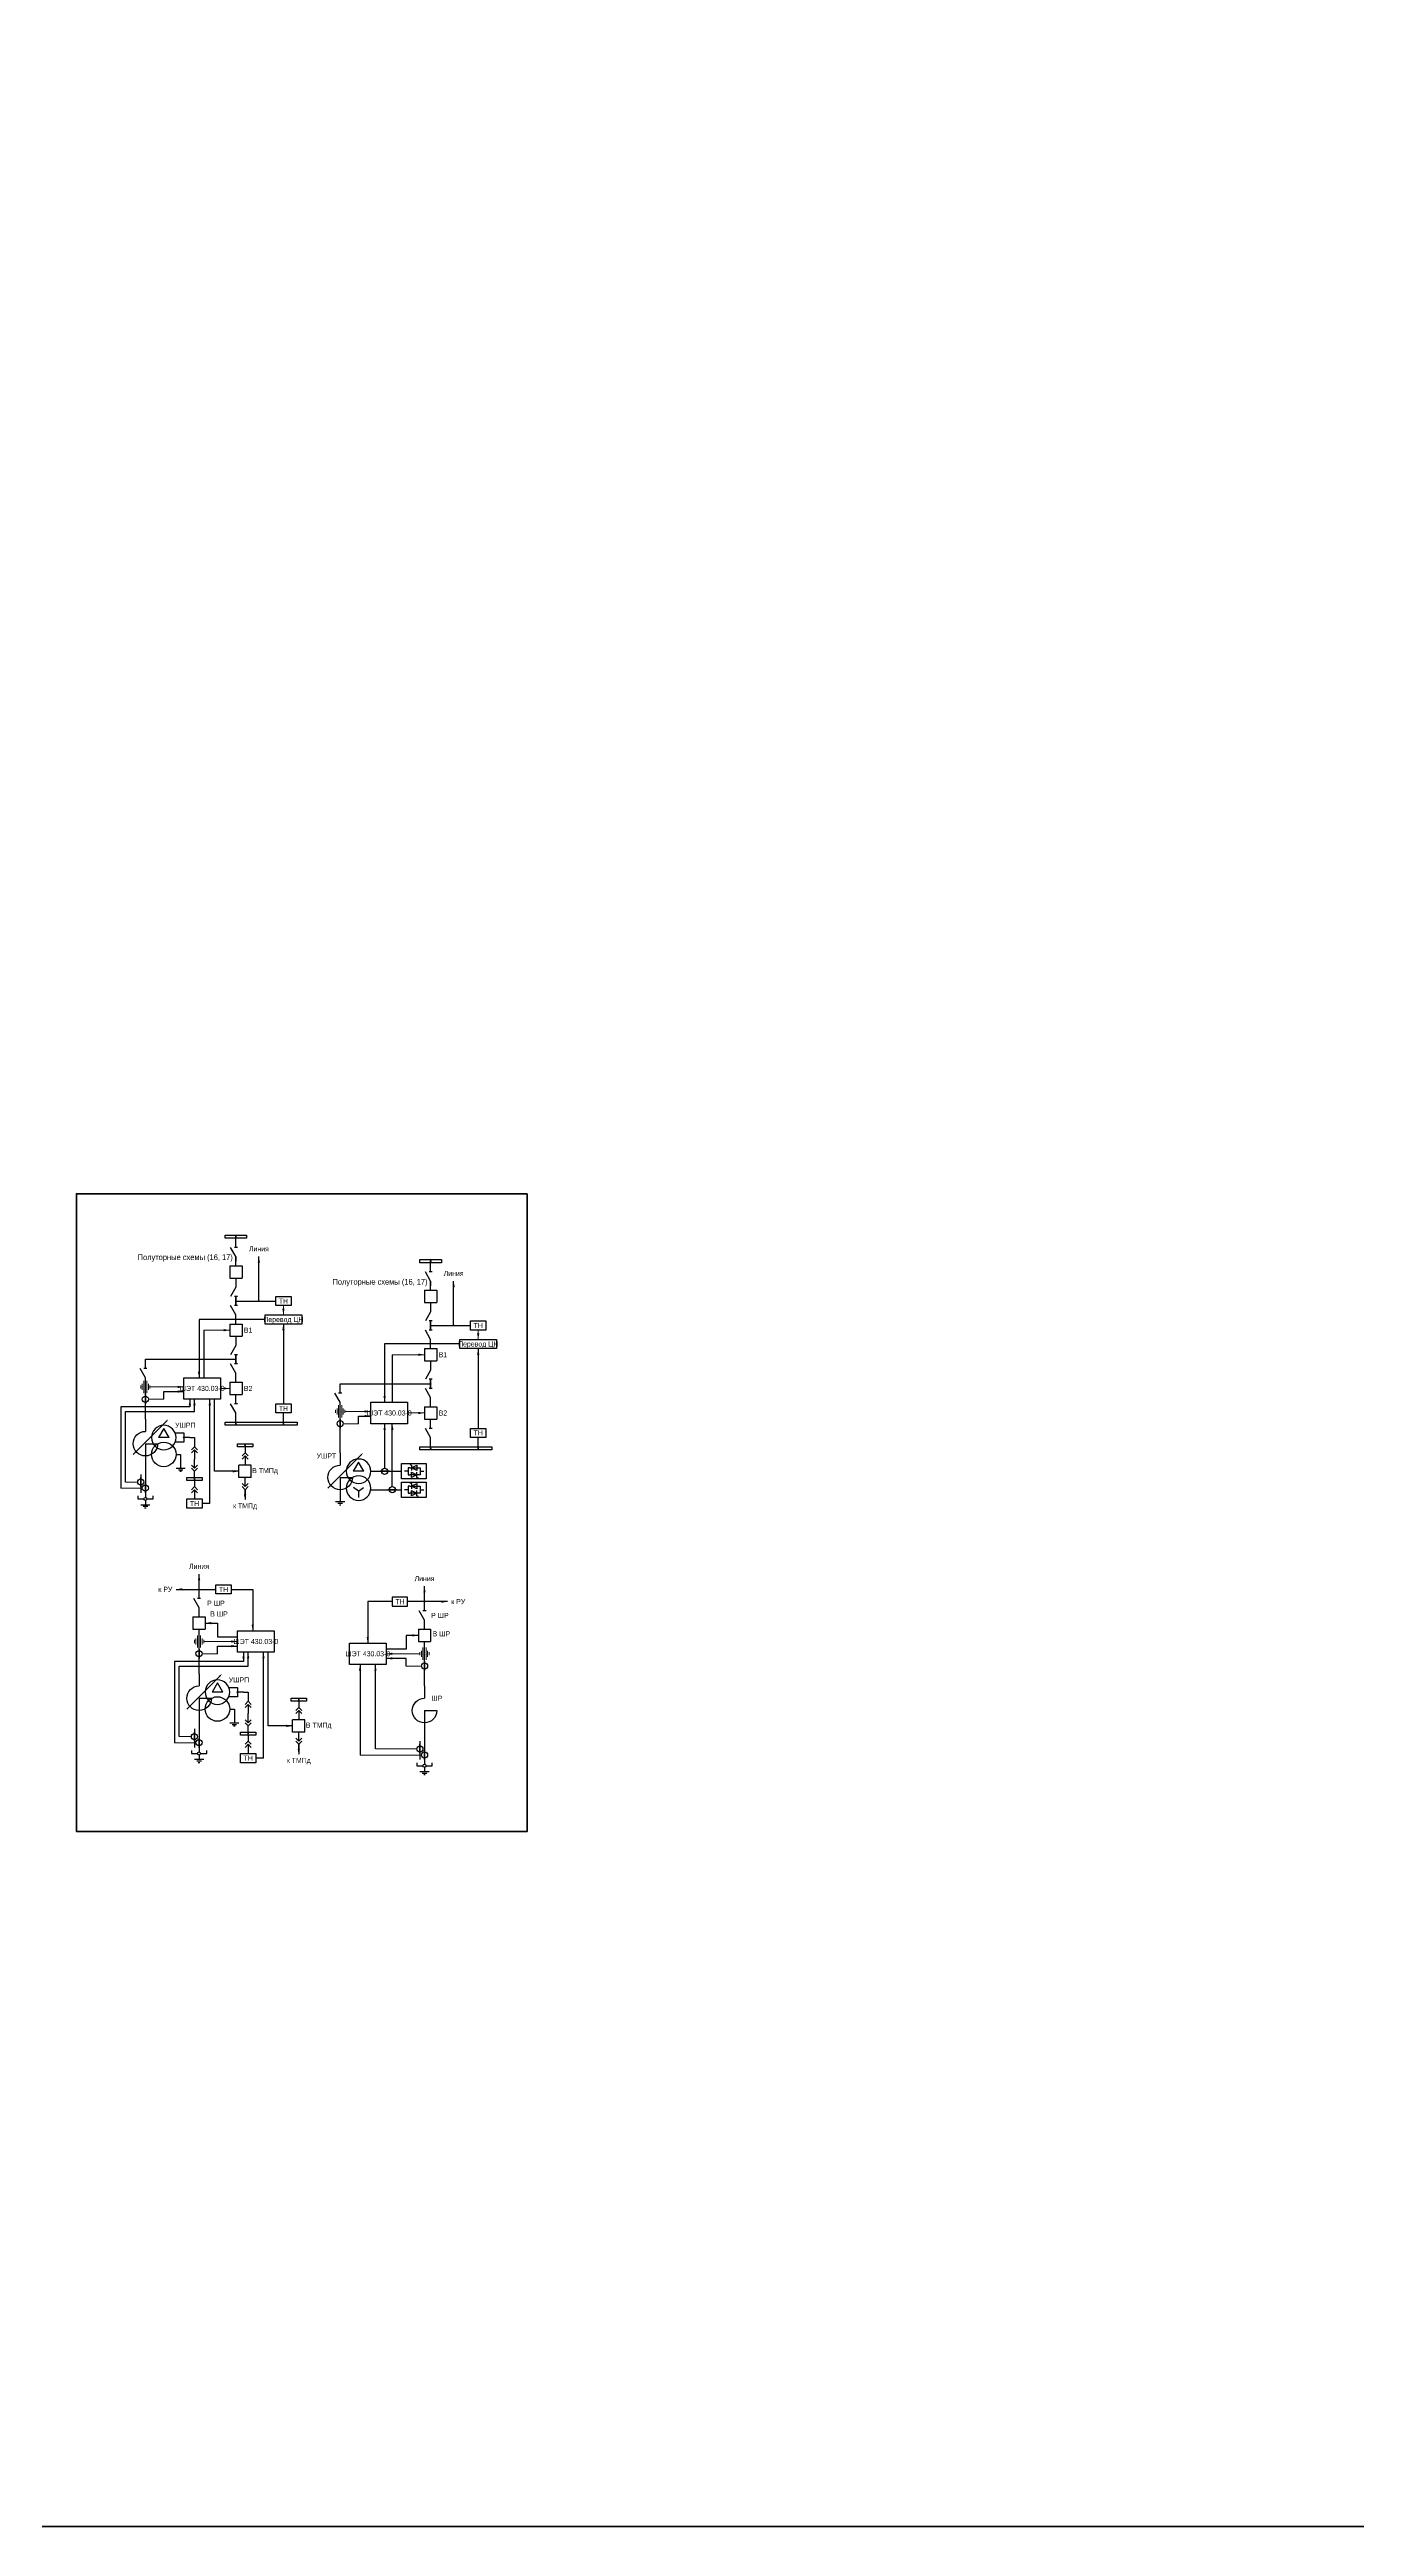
# Model space of a CAD drawing. Header units: millimetres. Extents: x 25558 to 49929, y 1902 to 19390.
# Drawn here: x 30936 to 31789, y 8938 to 10553 of the extents above; entities that cross this region are included whole.
import ezdxf
from ezdxf.enums import TextEntityAlignment as Align

# ---------------------------------------------------------------- set-up
doc = ezdxf.new("R2010")
doc.units = ezdxf.units.MM
doc.layers.add('Основная', color=7, linetype='Continuous', lineweight=30)
doc.layers.add('Тонкая', color=7, linetype='Continuous', lineweight=5)
doc.styles.add('Narrow', font='ARIALN.TTF')
doc.styles.add('Вывод', font='tahoma.ttf', dxfattribs={"height": 2.5})
doc.styles.add('Компонент', font='ARIALN.TTF', dxfattribs={"height": 3.5})

# ---------------------------------------------------------------- blocks, each defined once
blk = doc.blocks.new('*U23')
at = {"color": 0}
blk.add_line((0, 0), (6, 3.4), dxfattribs=at)
blk = doc.blocks.new('*U11')
at = {"color": 0}
blk.add_line((0, -1), (0, 1), dxfattribs=at)
blk = doc.blocks.new('*U34')
at = {"color": 0}
for p, q in [((0, 3), (0, 9)), ((0, -9), (0, -3))]:
    blk.add_line(p, q, dxfattribs=at)
at = {"color": 0, "ltscale": 0.25, "rotation": 89.99999999999999}
for name, p in [('*U23', (0, -3)), ('*U11', (0, 3))]:
    blk.add_blockref(name, p, dxfattribs=at)
at = {"layer": 'Основная'}
for tag, height, style, p in [('ОУ', 3.5, 'Компонент', (-12, 0)), ('В1', 2.5, 'Вывод', (2, 7)), ('В2', 2.5, 'Вывод', (2, -7))]:
    blk.add_attdef(tag, text='', height=height, dxfattribs=dict(at, style=style)).set_placement(p, align=Align.MIDDLE_CENTER)
blk = doc.blocks.new('*U28')
at = {"color": 0}
for p, q in [((0, 0), (-8, 0)), ((-8, -8), (-8, 0)), ((0, -8), (0, 0)), ((0, -8), (-8, -8))]:
    blk.add_line(p, q, dxfattribs=at)
at = {"layer": 'Основная', "style": 'Компонент'}
blk.add_attdef('ОУ', text='', height=3.5, dxfattribs=at).set_placement((-15, -3), align=Align.MIDDLE_CENTER)
blk = doc.blocks.new('*U35')
at = {"color": 0}
for p, q in [((0, 9), (0, 3)), ((0, -3), (0, -9))]:
    blk.add_line(p, q, dxfattribs=at)
at = {"color": 0, "ltscale": 0.25, "xscale": -1, "rotation": 90}
for name, p in [('*U23', (0, 3)), ('*U11', (0, -3))]:
    blk.add_blockref(name, p, dxfattribs=at)
at = {"layer": 'Основная'}
for tag, height, style, p in [('ОУ', 3.5, 'Компонент', (-12, 0)), ('В2', 2.5, 'Вывод', (2, 7)), ('В1', 2.5, 'Вывод', (2, -7))]:
    blk.add_attdef(tag, text='', height=height, dxfattribs=dict(at, style=style)).set_placement(p, align=Align.MIDDLE_CENTER)
blk = doc.blocks.new('*U25')
at = {"color": 0}
for p, q in [((3, 0), (-3, 0)), ((0, 3), (0, 0)), ((1.5, -1), (-1.5, -1)), ((0.5, -2), (-0.5, -2))]:
    blk.add_line(p, q, dxfattribs=at)
blk = doc.blocks.new('*U27')
at = {"ltscale": 0.35}
for q in [(-8, 0), (0, -8)]:
    blk.add_line((0, 0), q, dxfattribs=at)
blk.add_arc((0, 0), 8, 180, 90, dxfattribs=at)
at = {"layer": 'Основная', "style": 'Компонент'}
blk.add_attdef('ОУ', text='', height=3.5, dxfattribs=at).set_placement((-17, 0), align=Align.MIDDLE_CENTER)
blk = doc.blocks.new('*U26')
at = {"ltscale": 0.25}
blk.add_circle((0, 0), 2, dxfattribs=at)
at = {"layer": 'Основная', "color": 0, "lineweight": 50}
blk.add_line((0, -3), (0, 3), dxfattribs=at)
at = {"layer": 'Основная', "style": 'Компонент'}
blk.add_attdef('ОУ', text='', height=3.5, dxfattribs=at).set_placement((-6, 0), align=Align.MIDDLE_CENTER)
blk = doc.blocks.new('*U30')
at = {"ltscale": 0.25}
for p, q in [((-3.5, 0), (0, 6)), ((-3.5, 0), (3.5, 0)), ((0, 6), (3.5, 0))]:
    blk.add_line(p, q, dxfattribs=at)
blk.add_circle((0, 0), 8, dxfattribs=at)
at = {"layer": 'Основная', "style": 'Компонент'}
blk.add_attdef('ОУ', text='', height=3.5, dxfattribs=at).set_placement((-17, 0), align=Align.MIDDLE_CENTER)
blk = doc.blocks.new('*U31')
at = {"color": 0}
for p, q in [((-3, 0), (3, 0)), ((0, 3), (0, 0)), ((-1.5, -1), (1.5, -1)), ((-0.5, -2), (0.5, -2))]:
    blk.add_line(p, q, dxfattribs=at)
blk = doc.blocks.new('*U943')
at = {"layer": 'Основная', "ltscale": 0.25}
for p, q in [((2, 2), (0, 0)), ((0, 0), (2, -2))]:
    blk.add_line(p, q, dxfattribs=at)
blk = doc.blocks.new('*U32')
at = {"color": 0}
for p, q in [((0, 6), (0, 2)), ((0, 0), (0, -6))]:
    blk.add_line(p, q, dxfattribs=at)
at = {"color": 0, "ltscale": 0.25, "xscale": -1, "rotation": 90}
for p in [(0, 2), (0, 0)]:
    blk.add_blockref('*U943', p, dxfattribs=at)
at = {"layer": 'Основная'}
for tag, height, style, p in [('ОУ2', 3.5, 'Компонент', (-5, 6)), ('В2', 2.5, 'Вывод', (3, 6)), ('ОУ1', 3.5, 'Компонент', (-5, -6)), ('В1', 2.5, 'Вывод', (3, -6))]:
    blk.add_attdef(tag, text='', height=height, dxfattribs=dict(at, style=style)).set_placement(p, align=Align.MIDDLE_CENTER)
blk = doc.blocks.new('*U33')
at = {"color": 0}
for p, q in [((0, 0), (0, 6)), ((0, -6), (0, -2))]:
    blk.add_line(p, q, dxfattribs=at)
at = {"color": 0, "ltscale": 0.25, "rotation": 89.99999999999999}
for p in [(0, 0), (0, -2)]:
    blk.add_blockref('*U943', p, dxfattribs=at)
at = {"layer": 'Основная'}
for tag, height, style, p in [('ОУ1', 3.5, 'Компонент', (-5, 6)), ('В1', 2.5, 'Вывод', (3, 6)), ('ОУ2', 3.5, 'Компонент', (-5, -6)), ('В2', 2.5, 'Вывод', (3, -6))]:
    blk.add_attdef(tag, text='', height=height, dxfattribs=dict(at, style=style)).set_placement(p, align=Align.MIDDLE_CENTER)
blk = doc.blocks.new('*U36')
at = {"ltscale": 0.25}
for q in [(-3.2, 0.4), (3.2, 0.4), (0, -6)]:
    blk.add_line((0, -2), q, dxfattribs=at)
blk.add_circle((0, 0), 8, dxfattribs=at)
at = {"layer": 'Основная', "style": 'Компонент'}
blk.add_attdef('ОУ', text='', height=3.5, dxfattribs=at).set_placement((17, 0), align=Align.MIDDLE_CENTER)
blk = doc.blocks.new('*U39')
at = {"ltscale": 0.25}
blk.add_circle((0, 0), 2, dxfattribs=at)
at = {"layer": 'Основная', "color": 0, "lineweight": 50}
blk.add_line((3, 0), (-3, 0), dxfattribs=at)
at = {"layer": 'Основная', "style": 'Компонент'}
blk.add_attdef('ОУ', text='', height=3.5, dxfattribs=at).set_placement((0, -6), align=Align.MIDDLE_CENTER)

msp = doc.modelspace()

# ---------------------------------------------------------------- linework, layer by layer
for p, q in [((31077, 9725), (31034, 9725)), ((31034, 9725), (31034, 9687)), ((31037, 9718), (31037, 9687)), ((31089, 9722), (31089, 9670)), ((31204, 9709), (31155, 9709)), ((31155, 9709), (31155, 9671)), ((31160, 9702), (31160, 9671)), ((31216, 9706), (31216, 9654)), ((31011, 9673), (31011, 9678)), ((31011, 9678), (31024, 9678)), ((31028, 9668), (30983, 9668)), ((30983, 9668), (30983, 9615)), ((30986, 9619), (30986, 9665)), ((30986, 9665), (31031, 9665)), ((31028, 9673), (31028, 9668)), ((31031, 9665), (31031, 9673)), ((31041, 9605), (31041, 9673)), ((31044, 9652), (31044, 9673)), ((31138, 9657), (31138, 9662)), ((31138, 9662), (31146, 9662)), ((31044, 9626), (31044, 9652)), ((31155, 9657), (31155, 9628)), ((31160, 9616), (31160, 9657)), ((31060, 9626), (31044, 9626)), ((31041, 9605), (31036, 9605)), ((31055, 9549), (31069, 9549)), ((31069, 9549), (31069, 9522)), ((31144, 9541), (31144, 9514)), ((31160, 9541), (31144, 9541)), ((31038, 9527), (31046, 9527)), ((31046, 9527), (31046, 9518)), ((31046, 9518), (31059, 9518)), ((31177, 9519), (31169, 9519)), ((31169, 9519), (31169, 9510)), ((31063, 9502), (31018, 9502)), ((31018, 9502), (31018, 9449)), ((31021, 9453), (31021, 9499)), ((31021, 9499), (31066, 9499)), ((31046, 9507), (31046, 9512)), ((31046, 9512), (31059, 9512)), ((31063, 9508), (31063, 9502)), ((31066, 9499), (31066, 9508)), ((31076, 9439), (31076, 9508)), ((31079, 9486), (31079, 9508)), ((31139, 9500), (31139, 9441)), ((31149, 9445), (31149, 9500)), ((31169, 9510), (31156, 9510)), ((31169, 9504), (31156, 9504)), ((31169, 9499), (31169, 9504)), ((31079, 9460), (31079, 9486)), ((31095, 9460), (31079, 9460)), ((31076, 9439), (31071, 9439))]:
    msp.add_line(p, q)
at = {"layer": 'Основная'}
for p, q in [((31058, 9778), (31058, 9779)), ((31058, 9766), (31058, 9763)), ((31073, 9737), (31073, 9766)), ((31185, 9762), (31185, 9763)), ((31185, 9750), (31185, 9747)), ((31200, 9721), (31200, 9750)), ((31058, 9737), (31084, 9737)), ((31185, 9721), (31211, 9721)), ((30999, 9699), (31058, 9699)), ((31058, 9670), (31058, 9674)), ((31126, 9683), (31185, 9683)), ((30999, 9660), (30999, 9652)), ((31058, 9657), (31058, 9658)), ((31089, 9658), (31089, 9664)), ((31089, 9657), (31089, 9658)), ((31185, 9654), (31185, 9658)), ((31031, 9648), (31031, 9642)), ((31064, 9642), (31064, 9643)), ((31185, 9641), (31185, 9642)), ((31216, 9642), (31216, 9648)), ((31216, 9641), (31216, 9642)), ((31019, 9637), (31022, 9637)), ((31022, 9637), (31022, 9628)), ((31126, 9638), (31126, 9630)), ((30996, 9624), (30996, 9612)), ((31031, 9620), (31031, 9622)), ((31126, 9615), (31126, 9608)), ((31019, 9549), (31045, 9549)), ((31034, 9549), (31034, 9559)), ((31181, 9541), (31181, 9551)), ((31196, 9541), (31170, 9541)), ((31034, 9515), (31034, 9523)), ((31181, 9507), (31181, 9515)), ((31034, 9494), (31034, 9486)), ((31066, 9482), (31066, 9476)), ((31181, 9486), (31181, 9478)), ((31054, 9471), (31057, 9471)), ((31057, 9471), (31057, 9462)), ((31099, 9476), (31099, 9477)), ((31031, 9458), (31031, 9446)), ((31066, 9454), (31066, 9456)), ((31178, 9450), (31178, 9438))]:
    msp.add_line(p, q, dxfattribs=at)
for points in [[(31051, 9780), (31065, 9780), (31065, 9778), (31051, 9778)], [(31178, 9764), (31192, 9764), (31192, 9762), (31178, 9762)], [(31084, 9740), (31094, 9740), (31094, 9734), (31084, 9734)], [(31077, 9728), (31101, 9728), (31101, 9722), (31077, 9722)], [(31211, 9724), (31221, 9724), (31221, 9718), (31211, 9718)], [(31204, 9712), (31228, 9712), (31228, 9706), (31204, 9706)], [(31024, 9687), (31048, 9687), (31048, 9673), (31024, 9673)], [(31051, 9658), (31098, 9658), (31098, 9656), (31051, 9656)], [(31084, 9670), (31094, 9670), (31094, 9664), (31084, 9664)], [(31146, 9671), (31170, 9671), (31170, 9657), (31146, 9657)], [(31059, 9644), (31069, 9644), (31069, 9642), (31059, 9642)], [(31178, 9642), (31225, 9642), (31225, 9640), (31178, 9640)], [(31211, 9654), (31221, 9654), (31221, 9648), (31211, 9648)], [(31166, 9631), (31182, 9631), (31182, 9621), (31166, 9621)], [(31026, 9622), (31036, 9622), (31036, 9620), (31026, 9620)], [(31166, 9619), (31182, 9619), (31182, 9609), (31166, 9609)], [(31026, 9608), (31036, 9608), (31036, 9602), (31026, 9602)], [(31045, 9552), (31055, 9552), (31055, 9546), (31045, 9546)], [(31170, 9544), (31160, 9544), (31160, 9538), (31170, 9538)], [(31059, 9522), (31083, 9522), (31083, 9508), (31059, 9508)], [(31132, 9514), (31156, 9514), (31156, 9500), (31132, 9500)], [(31094, 9478), (31104, 9478), (31104, 9476), (31094, 9476)], [(31061, 9456), (31071, 9456), (31071, 9454), (31061, 9454)], [(31061, 9442), (31071, 9442), (31071, 9436), (31061, 9436)]]:
    msp.add_lwpolyline(points, close=True, dxfattribs=at)
at = {"layer": 'Основная', "ltscale": 0.25, "const_width": 0.6}
for points in [[(31057.7, 9779, 1), (31058.3, 9779, 1)], [(31184.7, 9763, 1), (31185.3, 9763, 1)], [(31058.3, 9737, 1), (31057.7, 9737, 1)], [(31072.7, 9737, 1), (31073.3, 9737, 1)], [(31185.3, 9721, 1), (31184.7, 9721, 1)], [(31199.7, 9721, 1), (31200.3, 9721, 1)], [(31058.3, 9699, 1), (31057.7, 9699, 1)], [(31185.3, 9683, 1), (31184.7, 9683, 1)], [(31023.7, 9648, 1), (31024.3, 9648, 1)], [(31057.7, 9657, 1), (31058.3, 9657, 1)], [(31063.7, 9643, 1), (31064.3, 9643, 1)], [(31088.7, 9657, 1), (31089.3, 9657, 1)], [(31184.7, 9641, 1), (31185.3, 9641, 1)], [(31215.7, 9641, 1), (31216.3, 9641, 1)], [(31030.7, 9621, 1), (31031.3, 9621, 1)], [(31033.7, 9549, 1), (31034.3, 9549, 1)], [(31180.7, 9541, 1), (31181.3, 9541, 1)], [(31058.7, 9482, 1), (31059.3, 9482, 1)], [(31098.7, 9477, 1), (31099.3, 9477, 1)], [(31065.7, 9455, 1), (31066.3, 9455, 1)]]:
    msp.add_lwpolyline(points, format="xyb", close=True, dxfattribs=at)
at = {"layer": 'Основная'}
for points in [[(30999, 9660), (30999, 9681)], [(30991, 9637), (31012.9, 9658.9)], [(31126, 9638), (31126, 9665)], [(31018.4, 9651), (31024, 9651), (31024, 9645), (31018.4, 9645)], [(31028, 9648), (31024, 9648)], [(31028, 9648), (31031, 9648), (31031, 9648)], [(30999, 9636), (30999, 9609)], [(31118, 9615), (31139.9, 9636.9)], [(31146, 9626), (31166, 9626)], [(31156, 9626), (31166, 9626)], [(31170.3, 9626), (31168, 9626)], [(31171.4, 9628.3), (31170.3, 9628.3), (31170.3, 9623.7), (31171.4, 9623.7)], [(31171.4, 9630.5), (31172.5, 9630), (31172.5, 9626.6), (31172.5, 9626.6)], [(31171.4, 9628.3), (31177.1, 9628.3)], [(31172.5, 9628.3), (31172.5, 9628.3), (31172.5, 9628.3), (31172.5, 9628.3), (31175.9, 9630), (31175.9, 9626.6), (31172.5, 9628.3)], [(31175.9, 9623.7), (31175.9, 9623.7), (31175.9, 9623.7), (31175.9, 9623.7), (31172.5, 9622), (31172.5, 9625.4), (31175.9, 9623.7)], [(31177.1, 9621.5), (31175.9, 9622), (31175.9, 9625.4), (31175.9, 9625.4)], [(31177.1, 9628.3), (31178.2, 9628.3), (31178.2, 9623.7), (31177.1, 9623.7)], [(31178.2, 9626), (31180.5, 9626)], [(30994, 9610), (30994, 9608), (30998, 9608)], [(31000, 9608), (31004, 9608), (31004, 9610)], [(31064, 9614), (31064, 9607.5)], [(31146, 9614), (31166, 9614)], [(31156, 9614), (31166, 9614)], [(31170.3, 9614), (31168, 9614)], [(31171.4, 9616.3), (31170.3, 9616.3), (31170.3, 9611.7), (31171.4, 9611.7)], [(31177.1, 9623.7), (31171.4, 9623.7)], [(31171.4, 9618.5), (31172.5, 9618), (31172.5, 9614.6), (31172.5, 9614.6)], [(31171.4, 9616.3), (31177.1, 9616.3)], [(31177.1, 9611.7), (31171.4, 9611.7)], [(31172.5, 9616.3), (31172.5, 9616.3), (31172.5, 9616.3), (31172.5, 9616.3), (31175.9, 9618), (31175.9, 9614.6), (31172.5, 9616.3)], [(31175.9, 9611.7), (31175.9, 9611.7), (31175.9, 9611.7), (31175.9, 9611.7), (31172.5, 9610), (31172.5, 9613.4), (31175.9, 9611.7)], [(31177.1, 9609.5), (31175.9, 9610), (31175.9, 9613.4), (31175.9, 9613.4)], [(31177.1, 9616.3), (31178.2, 9616.3), (31178.2, 9611.7), (31177.1, 9611.7)], [(31178.2, 9614), (31180.5, 9614)], [(31034, 9494), (31034, 9515)], [(31181, 9486), (31181, 9507)], [(31026, 9471), (31047.9, 9492.9)], [(31053.4, 9485), (31059, 9485), (31059, 9479), (31053.4, 9479)], [(31063, 9482), (31059, 9482)], [(31063, 9482), (31066, 9482), (31066, 9482)], [(31034, 9470), (31034, 9443)], [(31099, 9448), (31099, 9441.5)], [(31181, 9462), (31181, 9435)], [(31029, 9444), (31029, 9442), (31033, 9442)], [(31035, 9442), (31039, 9442), (31039, 9444)], [(31176, 9436), (31176, 9434), (31180, 9434)], [(31182, 9434), (31186, 9434), (31186, 9436)]]:
    msp.add_lwpolyline(points, dxfattribs=at)
for points in [[(31013.9, 9659.9, 0, 1, 0), (31012.5, 9658.5, 0, 0, 0)], [(31140.9, 9637.9, 0, 1, 0), (31139.5, 9636.5, 0, 0, 0)], [(31048.9, 9493.9, 0, 1, 0), (31047.5, 9492.5, 0, 0, 0)]]:
    msp.add_lwpolyline(points, format="xyseb", dxfattribs=at)
for centre, radius in [((31011, 9637), 8), ((30999, 9608), 1), ((31046, 9471), 8), ((31034, 9442), 1), ((31181, 9434), 1)]:
    msp.add_circle(centre, radius, dxfattribs=at)
at = {"layer": 'Тонкая'}
for p, q in [((31089, 9734), (31089, 9728)), ((31037, 9718), (31054, 9718)), ((31216, 9718), (31216, 9712)), ((31160, 9702), (31181, 9702)), ((30996, 9682), (30996, 9680)), ((30997, 9683), (30997, 9679)), ((30998, 9685), (30998, 9677)), ((31000, 9685), (31000, 9677)), ((31001, 9683), (31001, 9679)), ((31002, 9682), (31002, 9680)), ((31002, 9681), (31024, 9681)), ((31048, 9680), (31054, 9680)), ((31001, 9673), (31011, 9673)), ((31123, 9666), (31123, 9664)), ((31124, 9667), (31124, 9663)), ((31125, 9669), (31125, 9661)), ((31127, 9669), (31127, 9661)), ((31128, 9667), (31128, 9663)), ((31129, 9666), (31129, 9664)), ((31129, 9665), (31146, 9665)), ((31170, 9664), (31181, 9664)), ((31128, 9657), (31138, 9657)), ((30997, 9615), (30983, 9615)), ((30994, 9619), (30986, 9619)), ((31031, 9516), (31031, 9514)), ((31032, 9517), (31032, 9513)), ((31033, 9519), (31033, 9511)), ((31035, 9519), (31035, 9511)), ((31036, 9517), (31036, 9513)), ((31037, 9516), (31037, 9514)), ((31037, 9515), (31059, 9515)), ((31036, 9507), (31046, 9507)), ((31178, 9507), (31156, 9507)), ((31179, 9499), (31169, 9499)), ((31178, 9508), (31178, 9506)), ((31179, 9509), (31179, 9505)), ((31180, 9511), (31180, 9503)), ((31182, 9511), (31182, 9503)), ((31183, 9509), (31183, 9505)), ((31184, 9508), (31184, 9506)), ((31032, 9449), (31018, 9449)), ((31029, 9453), (31021, 9453)), ((31179, 9441), (31139, 9441)), ((31176, 9445), (31149, 9445))]:
    msp.add_line(p, q, dxfattribs=at)
at = {"layer": 'Тонкая', "lineweight": 50}
msp.add_lwpolyline([(25708, 12168), (36985, 12168), (36985, 8938), (25708, 8938)], close=True, dxfattribs=at)
at = {"layer": 'Тонкая', "color": 3, "lineweight": 50}
msp.add_lwpolyline([(31248, 9807), (31248, 9391.2), (30954, 9391.2), (30954, 9807)], close=True, dxfattribs=at)
at = {"layer": 'Тонкая', "ltscale": 0.3}
for points in [[(31073, 9766, 0, 1.5, 0), (31073, 9762, 0, 0, 0)], [(31200, 9750, 0, 1.5, 0), (31200, 9746, 0, 0, 0)], [(31089, 9728, 0, 1.5, 0), (31089, 9732, 0, 0, 0)], [(31089, 9722, 0, 1.5, 0), (31089, 9718, 0, 0, 0)], [(31054, 9718, 0, 1.5, 0), (31050, 9718, 0, 0, 0)], [(31216, 9712, 0, 1.5, 0), (31216, 9716, 0, 0, 0)], [(31216, 9706, 0, 1.5, 0), (31216, 9702, 0, 0, 0)], [(31034, 9687, 0, 1.5, 0), (31034, 9691, 0, 0, 0)], [(31181, 9702, 0, 1.5, 0), (31177, 9702, 0, 0, 0)], [(31024, 9681, 0, 1.5, 0), (31020, 9681, 0, 0, 0)], [(31024, 9678, 0, 1.5, 0), (31020, 9678, 0, 0, 0)], [(31054, 9680, 0, 1.5, 0), (31050, 9680, 0, 0, 0)], [(31155, 9671, 0, 1.5, 0), (31155, 9675, 0, 0, 0)], [(31028, 9673, 0, 1.5, 0), (31028, 9669, 0, 0, 0)], [(31031, 9673, 0, 1.5, 0), (31031, 9669, 0, 0, 0)], [(31041, 9673, 0, 1.5, 0), (31041, 9669, 0, 0, 0)], [(31146, 9665, 0, 1.5, 0), (31142, 9665, 0, 0, 0)], [(31146, 9662, 0, 1.5, 0), (31142, 9662, 0, 0, 0)], [(31155, 9657, 0, 1.5, 0), (31155, 9653, 0, 0, 0)], [(31160, 9657, 0, 1.5, 0), (31160, 9653, 0, 0, 0)], [(31181, 9664, 0, 1.5, 0), (31177, 9664, 0, 0, 0)], [(31060, 9626, 0, 1.5, 0), (31056, 9626, 0, 0, 0)], [(31064, 9607, 0, 1.5, 0), (31064, 9611, 0, 0, 0)], [(31019, 9549, 0, 1.5, 0), (31023, 9549, 0, 0, 0)], [(31034, 9559, 0, 1.5, 0), (31034, 9555, 0, 0, 0)], [(31181, 9551, 0, 1.5, 0), (31181, 9547, 0, 0, 0)], [(31196, 9541, 0, 1.5, 0), (31192, 9541, 0, 0, 0)], [(31038, 9527, 0, 1.5, 0), (31042, 9527, 0, 0, 0)], [(31059, 9515, 0, 1.5, 0), (31055, 9515, 0, 0, 0)], [(31059, 9512, 0, 1.5, 0), (31055, 9512, 0, 0, 0)], [(31069, 9522, 0, 1.5, 0), (31069, 9526, 0, 0, 0)], [(31144, 9514, 0, 1.5, 0), (31144, 9518, 0, 0, 0)], [(31177, 9519, 0, 1.5, 0), (31173, 9519, 0, 0, 0)], [(31063, 9508, 0, 1.5, 0), (31063, 9504, 0, 0, 0)], [(31066, 9508, 0, 1.5, 0), (31066, 9504, 0, 0, 0)], [(31076, 9508, 0, 1.5, 0), (31076, 9504, 0, 0, 0)], [(31139, 9500, 0, 1.5, 0), (31139, 9496, 0, 0, 0)], [(31149, 9500, 0, 1.5, 0), (31149, 9496, 0, 0, 0)], [(31156, 9507, 0, 1.5, 0), (31160, 9507, 0, 0, 0)], [(31156, 9504, 0, 1.5, 0), (31160, 9504, 0, 0, 0)], [(31095, 9460, 0, 1.5, 0), (31091, 9460, 0, 0, 0)], [(31099, 9441, 0, 1.5, 0), (31099, 9445, 0, 0, 0)]]:
    msp.add_lwpolyline(points, format="xyseb", dxfattribs=at)

# ---------------------------------------------------------------- block references
at = {"layer": 'Основная'}
for name, p in [('*U34', (31058, 9769)), ('*U34', (31185, 9753)), ('*U35', (31058, 9743)), ('*U34', (31058, 9731)), ('*U35', (31185, 9727)), ('*U34', (31185, 9715)), ('*U35', (31058, 9705)), ('*U34', (30999, 9690)), ('*U34', (31058, 9693)), ('*U35', (31185, 9689)), ('*U34', (31058, 9667)), ('*U34', (31126, 9674)), ('*U34', (31185, 9677)), ('*U34', (31185, 9651)), ('*U39', (31155, 9626)), ('*U39', (31160, 9614)), ('*U34', (31034, 9540)), ('*U34', (31181, 9532))]:
    msp.add_blockref(name, p, dxfattribs=at)
at = {"layer": 'Основная', "ltscale": 0.25, "rotation": 180}
for p in [(31054, 9752), (31181, 9736), (31054, 9714), (31181, 9698), (31054, 9676), (31181, 9660), (31030, 9523), (31177, 9515)]:
    msp.add_blockref('*U28', p, dxfattribs=at)
at = {"layer": 'Основная', "ltscale": 0.25}
for name, p in [('*U26', (30999, 9673)), ('*U26', (31126, 9657)), ('*U32', (31031, 9640)), ('*U32', (31064, 9636)), ('*U31', (31022, 9628)), ('*U33', (31031, 9628)), ('*U28', (31068, 9630)), ('*U26', (30996, 9619)), ('*U26', (30999, 9615)), ('*U32', (31031, 9614)), ('*U33', (31064, 9616)), ('*U25', (30999, 9604)), ('*U25', (31126, 9606)), ('*U26', (31034, 9507)), ('*U26', (31181, 9499)), ('*U31', (31057, 9462)), ('*U32', (31066, 9474)), ('*U33', (31066, 9462)), ('*U28', (31103, 9464)), ('*U32', (31099, 9470)), ('*U26', (31031, 9453)), ('*U26', (31034, 9449)), ('*U32', (31066, 9448)), ('*U33', (31099, 9450)), ('*U26', (31178, 9445)), ('*U25', (31034, 9438)), ('*U25', (31181, 9430)), ('*U26', (31181, 9441))]:
    msp.add_blockref(name, p, dxfattribs=at)
at = {"layer": 'Основная', "ltscale": 0.35, "xscale": -1}
for name, p in [('*U27', (30999, 9644)), ('*U30', (31011, 9648)), ('*U27', (31126, 9622)), ('*U27', (31034, 9478)), ('*U30', (31046, 9482)), ('*U27', (31181, 9470))]:
    msp.add_blockref(name, p, dxfattribs=at)
at = {"layer": 'Основная', "xscale": -1}
for name, p in [('*U30', (31138, 9626)), ('*U36', (31138, 9615))]:
    msp.add_blockref(name, p, dxfattribs=at)

# ---------------------------------------------------------------- texts
at = {"layer": 'Основная', "style": 'Narrow'}
for s, insert, char_height, width, attachment_point in [('\\pxi-3,l3,t3;Линия', (31073, 9771), 3.3, 21.849, 5), ('\\pxt3;Полуторные схемы (16, 17)', (30994, 9765), 3.7, 121.615, 4), ('\\pxi-3,l3,t3;Линия', (31200, 9755), 3.3, 21.849, 5), ('\\pxqc;ТН', (31089, 9737), 3.3, 10, 5), ('\\pxt3;Полуторные схемы (16, 17)', (31121, 9749), 3.7, 121.615, 4), ('\\pxt3;Перевод ЦН', (31089, 9724.5), 3.3, 21.849, 5), ('\\pxqc;ТН', (31216, 9721), 3.3, 10, 5), ('\\pxi-3,l3,t3;В1', (31066, 9718), 3.3, 21.849, 5), ('\\pxt3;Перевод ЦН', (31216, 9708.5), 3.3, 21.849, 5), ('\\pxi-3,l3,t3;В1', (31193, 9702), 3.3, 21.849, 5), ('\\pxqc;ШЭТ 430.03-0', (31036, 9680), 3.3, 24, 5), ('\\pxi-3,l3,t3;В2', (31066, 9680), 3.3, 21.849, 5), ('\\pxqc;ТН', (31089, 9667), 3.3, 10, 5), ('\\pxqc;ШЭТ 430.03-0', (31158, 9664), 3.3, 24, 5), ('\\pxi-3,l3,t3;В2', (31193, 9664), 3.3, 21.849, 5), ('\\pxi-3,l3,t3;УШРП', (31025, 9656), 3.3, 21.849, 5), ('\\pxqc;ТН', (31216, 9651), 3.3, 10, 5), ('В ТМПд', (31077, 9626), 3.3, 21.849, 5), ('\\pxi-3,l3,t3;УШРТ', (31117, 9636), 3.3, 21.849, 5), ('\\pxqc;ТН', (31031, 9605), 3.3, 10, 5), ('к ТМПд', (31064, 9603), 3.3, 21.849, 5), ('\\pxi-3,l3,t3;Линия', (31034, 9564), 3.3, 21.849, 5), ('\\pxi-3,l3,t3;к РУ', (31012, 9549), 3.3, 21.849, 5), ('\\pxqc;ТН', (31050, 9549), 3.3, 10, 5), ('\\pxi-3,l3,t3;Линия', (31181, 9556), 3.3, 21.849, 5), ('\\pxi-3,l3,t3;Р ШР', (31045, 9540), 3.3, 21.849, 5), ('\\pxi-3,l3,t3;В ШР', (31047, 9533), 3.3, 21.849, 5), ('\\pxqc;ТН', (31165, 9541), 3.3, 10, 5), ('\\pxi-3,l3,t3;Р ШР', (31191, 9532), 3.3, 21.849, 5), ('\\pxi-3,l3,t3;к РУ', (31203, 9541), 3.3, 21.849, 5), ('\\pxqc;ШЭТ 430.03-0', (31071, 9515), 3.3, 24, 5), ('\\pxi-3,l3,t3;В ШР', (31192, 9520), 3.3, 21.849, 5), ('\\pxqc;ШЭТ 430.03-0', (31144, 9507), 3.3, 24, 5), ('\\pxi-3,l3,t3;УШРП', (31060, 9490), 3.3, 21.849, 5), ('\\pxi-3,l3,t3;ШР', (31189, 9478), 3.3, 21.849, 5), ('В ТМПд', (31112, 9460), 3.3, 21.849, 5), ('\\pxqc;ТН', (31066, 9439), 3.3, 10, 5), ('к ТМПд', (31099, 9437), 3.3, 21.849, 5)]:
    msp.add_mtext(s, dxfattribs=dict(at, insert=insert, char_height=char_height, width=width, attachment_point=attachment_point))

doc.saveas('drawing.dxf')
